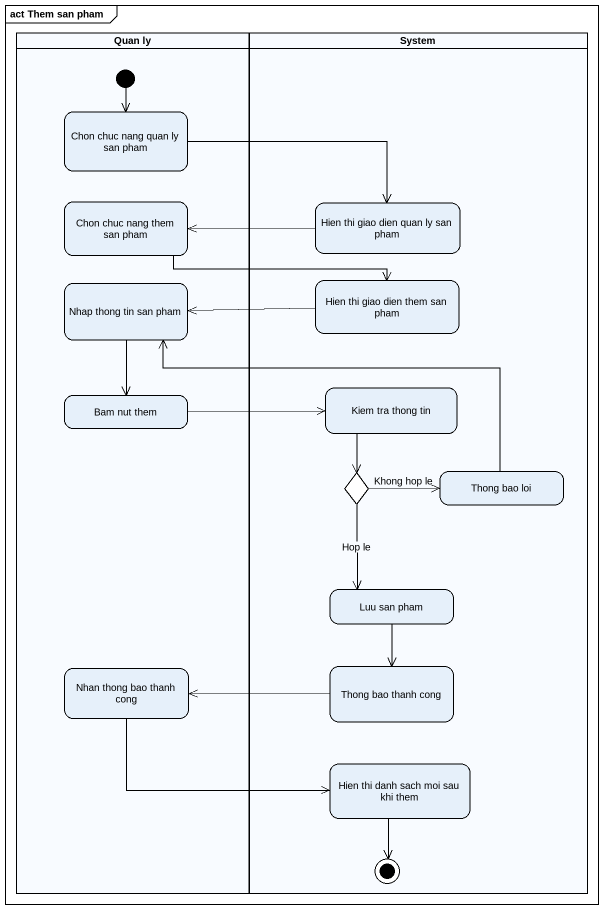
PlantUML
@startuml
mainframe act Them san pham
hide empty description
state "Quan ly" as Quan_ly <<partition>> {
  state "Chon chuc nang quan ly san pham" as Chon_chuc_nang_quan_ly_san
  state "Chon chuc nang them san pham" as Chon_chuc_nang_them_san_pham
  state "Nhap thong tin san pham" as Nhap_thong_tin_san_pham
  state "Bam nut them" as Bam_nut_them
  state "Nhan thong bao thanh cong" as Nhan_thong_bao_thanh_cong
  [*] --> Chon_chuc_nang_quan_ly_san
}
state System <<partition>> {
  state "Hien thi giao dien quan ly san pham" as Hien_thi_giao_dien_quan_ly
  state "Hien thi giao dien them san pham" as Hien_thi_giao_dien_them_san
  state "Kiem tra thong tin" as Kiem_tra_thong_tin
  state choice1 <<choice>>
  state "Thong bao loi" as Thong_bao_loi
  state "Luu san pham" as Luu_san_pham
  state "Thong bao thanh cong" as Thong_bao_thanh_cong
  state "Hien thi danh sach moi sau khi them" as Hien_thi_danh_sach_moi_sau
  Hien_thi_danh_sach_moi_sau --> [*]
}
Chon_chuc_nang_quan_ly_san -right-> Hien_thi_giao_dien_quan_ly
Chon_chuc_nang_them_san_pham -right-> Hien_thi_giao_dien_them_san
Hien_thi_giao_dien_quan_ly -left-> Chon_chuc_nang_them_san_pham
Nhap_thong_tin_san_pham --> Bam_nut_them
Hien_thi_giao_dien_them_san -left-> Nhap_thong_tin_san_pham
Bam_nut_them -right-> Kiem_tra_thong_tin
Kiem_tra_thong_tin --> choice1
choice1 -right-> Thong_bao_loi : Khong hop le
choice1 --> Luu_san_pham : Hop le
Thong_bao_loi -left-> Nhap_thong_tin_san_pham
Luu_san_pham --> Thong_bao_thanh_cong
Nhan_thong_bao_thanh_cong -right-> Hien_thi_danh_sach_moi_sau
Thong_bao_thanh_cong -left-> Nhan_thong_bao_thanh_cong
@enduml
